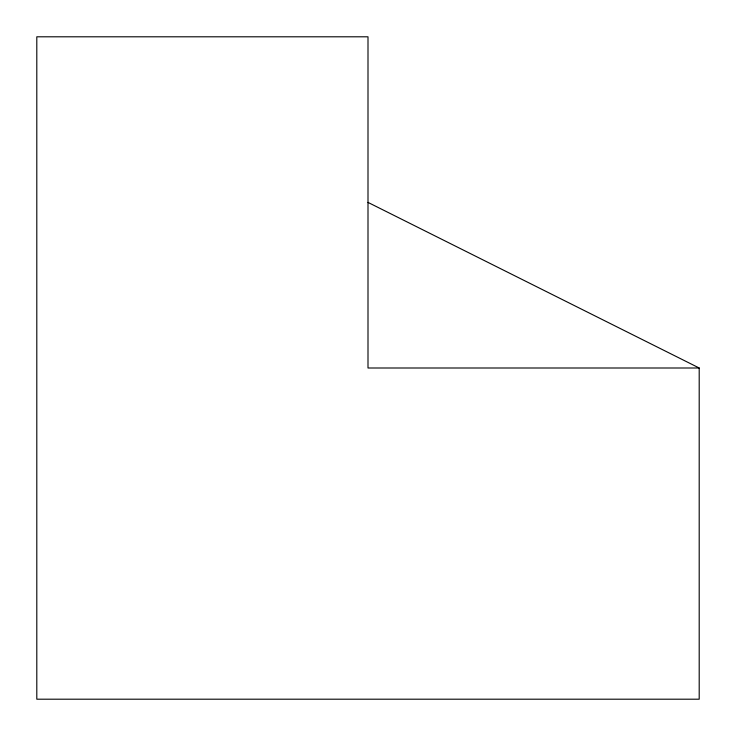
<?xml version="1.0" encoding="UTF-8"?>
<svg xmlns="http://www.w3.org/2000/svg" width="736" height="736" viewBox="0 0 736 736"><rect width="100%" height="100%" fill="white"/><g stroke="black" fill="none" stroke-linecap="round" stroke-linejoin="round"><path stroke-width="1.1" d="M699.2 368L368 368L368 36.8L36.8 36.8L36.8 699.2L699.2 699.2L699.2 368L368 202.4"/></g></svg>
